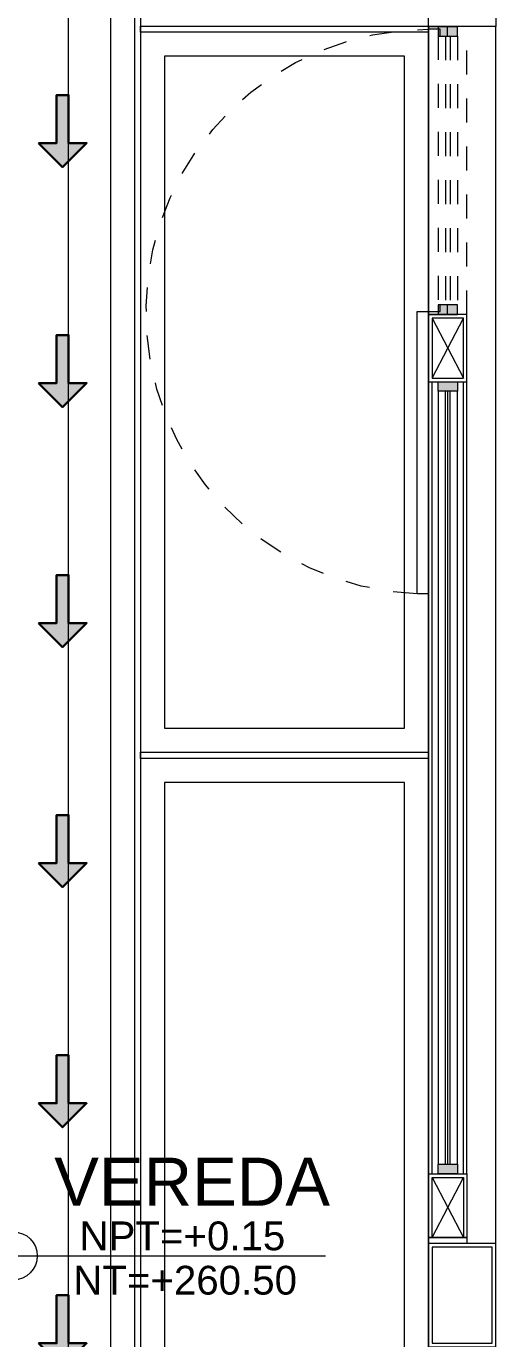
# Model space of a CAD drawing. Header units: metres. Extents: x 349075 to 349285, y 9281902 to 9282050.
# Drawn here: x 349133.6 to 349135.56, y 9281948.21 to 9281953.68 of the extents above; entities that cross this region are included whole.
import ezdxf

# ---------------------------------------------------------------- set-up
doc = ezdxf.new("R2010")
doc.units = ezdxf.units.M
doc.header["$LTSCALE"] = 0.25
for name, pattern in [('01 nivel$0$HIDDEN2', [0.1875, 0.125, -0.0625]), ('ACAD_ISO03W100', [30, 12, -18]), ('DASHED2', [0.762, 0.635, -0.127]), ('HIDDEN', [0.375, 0.25, -0.125])]:
    doc.linetypes.add(name, pattern=pattern)
for name, color, linetype, lineweight in [('.', 7, 'Continuous', 0), ('0_ CUNETAS', 151, 'Continuous', 5), ('0_VANOS', 30, 'Continuous', 9), ('ARQ-FONDO', 253, 'CONTINUOUS', 9), ('CUNETAS-RED', 5, 'CONTINUOUS', 18)]:
    doc.layers.add(name, color=color, linetype=linetype, lineweight=lineweight)
doc.styles.add('Arial_1', font='arial.ttf', dxfattribs={"height": 0.15})

# ---------------------------------------------------------------- blocks, each defined once
blk = doc.blocks.new('*U3844')
at = {"layer": '.', "lineweight": 30}
h = blk.add_hatch(color=1, dxfattribs=at)
h.dxf.hatch_style = 1
h.paths.add_polyline_path([(-0.025, -0.05), (-0.1, -0.05), (0, -0.15), (0.1, -0.05), (0.025, -0.05), (0.025, 0.15), (-0.025, 0.15)])
at = {"layer": '0_ CUNETAS', "color": 1, "lineweight": 30}
blk.add_lwpolyline([(-0.1, -0.05), (-0.025, -0.05), (-0.025, 0.15), (0.025, 0.15), (0.025, -0.05), (0.1, -0.05), (0, -0.15)], close=True, dxfattribs=at)
blk = doc.blocks.new('*U3817')
at = {"layer": '0_ CUNETAS', "color": 0, "linetype": 'ByBlock', "lineweight": -2, "transparency": 16777216}
for p in [(0, 24), (0, 23), (0, 22), (0, 21), (0, 20), (0, 19)]:
    blk.add_blockref('*U3844', p, dxfattribs=at)
blk = doc.blocks.new('red drenaje')
at = {"layer": 'CUNETAS-RED', "lineweight": 0}
for p, q in [((-16.98, 70.0281), (-16.98, 13.0932)), ((-17.08, 69.9051), (-17.08, 13.6))]:
    blk.add_line(p, q, dxfattribs=at)
blk.add_lwpolyline([(-17.48, 69.9051), (-17.08, 69.9051), (-17.08, 13.0932), (-17.48, 13.0932), (-17.48, 69.9051)], dxfattribs=at)
blk.add_blockref('*U3817', (-17.2796, 11.2374, 684.9178), dxfattribs=at)
blk = doc.blocks.new('columnas topico y donaciones')
at = {"layer": 'ARQ-FONDO', "elevation": 0}
blk.add_lwpolyline([(-7.315, 10.885), (-7.315, 11.315), (-6.885, 11.315), (-6.885, 11.035), (-7.035, 11.035), (-7.035, 10.885)], close=True, dxfattribs=at)
at = {"layer": 'ARQ-FONDO'}
for points in [[(-7.035, 5.385), (-7.035, 5.815), (-7.315, 5.815), (-7.315, 5.385)], [(-7.05, 5.4), (-7.05, 5.8), (-7.3, 5.8), (-7.3, 5.4)]]:
    blk.add_lwpolyline(points, close=True, dxfattribs=at)
blk = doc.blocks.new('00_PTA_ 01')
at = {"layer": 'ARQ-FONDO'}
for points in [[(1.97, 0.105), (0.99, 0.105), (0.99, 0.065), (1.97, 0.065)], [(0, 0), (0.035, 0), (0.035, 0.025), (0.01, 0.025), (0.01, 0.065), (0, 0.065)], [(1, 0), (1, 0.065), (0.99, 0.065), (0.99, 0.025), (0.965, 0.025), (0.965, 0)]]:
    blk.add_lwpolyline(points, close=True, dxfattribs=at)
at = {"layer": 'ARQ-FONDO', "linetype": 'ACAD_ISO03W100', "ltscale": 0.01}
blk.add_arc((0.9904, 0.0646), 0.9804, 2.3621, 179.9762, dxfattribs=at)
at = {"layer": 'ARQ-FONDO', "linetype": 'HIDDEN', "ltscale": 0.25}
blk.add_arc((0.99, 0.065), 0.98, 359.9999999999994, 1.2213e-12, dxfattribs=at)
blk = doc.blocks.new('*U1464')
at = {"linetype": 'Continuous', "lineweight": 0, "true_color": 0xbebebe}
for points in [[(3037.2524, 1360.5431), (3037.2124, 1360.5431), (3037.2124, 1360.4631), (3037.2524, 1360.4631)], [(3040.5124, 1360.5431), (3040.4724, 1360.5431), (3040.4724, 1360.4631), (3040.5124, 1360.4631)]]:
    blk.add_hatch(color=9, dxfattribs=at).paths.add_polyline_path(points)
at = {"layer": '0_VANOS', "linetype": 'Continuous'}
for p, q in [((3037.2524, 1360.5131), (3040.4724, 1360.5131)), ((3037.2524, 1360.5031), (3040.4724, 1360.5031)), ((3037.2524, 1360.4931), (3040.4724, 1360.4931))]:
    blk.add_line(p, q, dxfattribs=at)
for points in [[(3037.2124, 1360.5431), (3037.2124, 1360.4631), (3037.2524, 1360.4631), (3037.2524, 1360.5431)], [(3037.2524, 1360.5431), (3040.4724, 1360.5431), (3040.4724, 1360.4631), (3037.2524, 1360.4631)], [(3040.4724, 1360.5431), (3040.4724, 1360.4631), (3040.5124, 1360.4631), (3040.5124, 1360.5431)]]:
    blk.add_lwpolyline(points, close=True, dxfattribs=at)
blk = doc.blocks.new('*U1274')
at = {"linetype": 'Continuous', "true_color": 0xbebebe}
for points in [[(3032.1314, 1351.1888), (3032.1314, 1351.2688), (3032.1714, 1351.2688), (3032.1714, 1351.1888)], [(3033.2914, 1351.1888), (3033.2914, 1351.2688), (3033.3314, 1351.2688), (3033.3314, 1351.1888)]]:
    blk.add_hatch(color=9, dxfattribs=at).paths.add_polyline_path(points)
at = {"layer": '0_VANOS', "linetype": 'Continuous'}
for p, q in [((3032.1314, 1351.2688), (3032.1714, 1351.2688)), ((3032.1314, 1351.2688), (3032.1314, 1351.1888)), ((3032.1714, 1351.2688), (3032.1714, 1351.1888)), ((3033.2914, 1351.1888), (3033.2914, 1351.2688)), ((3033.2914, 1351.2688), (3033.3314, 1351.2688)), ((3033.3314, 1351.2688), (3033.3314, 1351.1888)), ((3032.1714, 1351.1888), (3032.1314, 1351.1888)), ((3033.3314, 1351.1888), (3033.2914, 1351.1888))]:
    blk.add_line(p, q, dxfattribs=at)
at = {"layer": '0_VANOS', "linetype": '01 nivel$0$HIDDEN2', "ltscale": 0.5}
for p, q in [((3032.1708, 1351.2688), (3033.2908, 1351.2688)), ((3032.1714, 1351.2388), (3033.2914, 1351.2388)), ((3032.1714, 1351.2188), (3033.2914, 1351.2188)), ((3032.1714, 1351.1888), (3033.2914, 1351.1888))]:
    blk.add_line(p, q, dxfattribs=at)
at = {"layer": '0_VANOS', "linetype": '01 nivel$0$HIDDEN2'}
blk.add_line((3033.2914, 1351.2688), (3033.3314, 1351.2688), dxfattribs=at)
blk = doc.blocks.new('edf 2 pg bloque')
at = {"layer": 'ARQ-FONDO'}
for p, q in [((-7.315, -1.895, 726.015), (-7.185, -1.645, 726.015)), ((-7.315, -1.645, 726.015), (-7.185, -1.895, 726.015)), ((-7.33, -5.21, 726.015), (-7.33, -1.91, 726.015)), ((-7.315, -5.21, 726.015), (-7.315, -1.91, 726.015)), ((-7.185, -5.21, 726.015), (-7.185, -1.91, 726.015)), ((-7.17, -5.21, 726.015), (-7.17, -1.91, 726.015)), ((-7.315, -5.225, 726.015), (-7.185, -5.475, 726.015)), ((-7.315, -5.475, 726.015), (-7.185, -5.225, 726.015))]:
    blk.add_line(p, q, dxfattribs=at)
at = {"layer": 'ARQ-FONDO', "ltscale": 0.7}
for points, elevation in [([(-8.83, 1.67), (1.5, 1.67), (1.5, -12.66), (-8.83, -12.66)], 1410.9328), ([(-7.05, -0.43), (-7.33, -0.43), (-7.33, -10.9), (-7.05, -10.9)], 726.015)]:
    blk.add_lwpolyline(points, close=True, dxfattribs=dict(at, elevation=elevation))
at = {"layer": 'ARQ-FONDO', "linetype": 'DASHED2', "ltscale": 0.3, "elevation": 726.015}
blk.add_lwpolyline([(-7.17, -1.63), (-7.17, -0.43), (-7.33, -0.43), (-7.33, -1.63)], close=True, dxfattribs=at)
at = {"layer": 'ARQ-FONDO', "elevation": 726.015}
for points in [[(-7.33, -1.63), (-7.33, -1.91), (-7.17, -1.91), (-7.17, -1.63)], [(-7.315, -1.645), (-7.315, -1.895), (-7.185, -1.895), (-7.185, -1.645)], [(-7.33, -5.475), (-7.33, -5.21), (-7.17, -5.21), (-7.17, -5.475)], [(-7.315, -5.475), (-7.315, -5.225), (-7.185, -5.225), (-7.185, -5.475)], [(-7.33, -5.5), (-7.33, -5.475), (-7.17, -5.475), (-7.17, -5.5)]]:
    blk.add_lwpolyline(points, close=True, dxfattribs=at)
at = {"layer": 'ARQ-FONDO'}
blk.add_blockref('columnas topico y donaciones', (-0.015, -11.315, 726.015), dxfattribs=at)
at = {"layer": 'ARQ-FONDO', "xscale": -1.199999999999817, "yscale": 1.199999999999817, "zscale": 1.199999999999817, "rotation": 90}
blk.add_blockref('00_PTA_ 01', (-7.252, -0.43, 726.015), dxfattribs=at)
at = {"layer": 'ARQ-FONDO', "xscale": -1}
for name, p, rotation in [('*U1274', (1343.9788, 3031.7014, 726.015), 90), ('*U1464', (-1367.7531, -3042.4224, 726.015), 270)]:
    blk.add_blockref(name, p, dxfattribs=dict(at, rotation=rotation))
blk = doc.blocks.new('JUNTA VEREDA')
at = {"layer": 'ARQ-FONDO'}
blk.add_lwpolyline([(-0.0133, 1.2), (0.0121, 1.2), (0.0121, 0), (-0.0133, 0)], close=True, dxfattribs=at)
blk = doc.blocks.new('Cotas de elevación - M_Cota de elevación - Destino rellenado-517392-Nivel 1')
at = {"layer": 'ARQ-FONDO'}
for p, q in [((0, -0.0015), (0, 0.0015)), ((-0.0015, 0), (0.013, 0))]:
    blk.add_line(p, q, dxfattribs=at)
blk.add_circle((0, 0), 0.001, dxfattribs=at)
blk = doc.blocks.new('verda bloque edf 02 pg')
at = {"layer": 'ARQ-FONDO', "elevation": 726.015}
for points in [[(0, 0), (-9.73, 0), (-9.73, -13.33), (0, -13.33)], [(-8.53, -4.2538), (-8.53, -1.2538), (-9.73, -1.2538), (-9.73, -4.2538)], [(-8.63, -4.1538), (-8.63, -1.3538), (-9.63, -1.3538), (-9.63, -4.1538)], [(-8.53, -7.2792), (-8.53, -4.2792), (-9.73, -4.2792), (-9.73, -7.2792)], [(-8.63, -7.1792), (-8.63, -4.3792), (-9.63, -4.3792), (-9.63, -7.1792)]]:
    blk.add_lwpolyline(points, close=True, dxfattribs=at)
at = {"layer": 'ARQ-FONDO', "rotation": 90}
for p in [(-8.53, -1.2405, 726.015), (-8.53, -4.2659, 726.015)]:
    blk.add_blockref('JUNTA VEREDA', p, dxfattribs=at)
at = {"layer": 'ARQ-FONDO', "xscale": 99.99999999999991, "yscale": 99.99999999999991, "zscale": 99.99999999999991}
blk.add_blockref('Cotas de elevación - M_Cota de elevación - Destino rellenado-517392-Nivel 1', (-10.2597, -6.3518, 726.015), dxfattribs=at)
at = {"layer": 'ARQ-FONDO', "insert": (-10.6897, -5.9428, 726.015), "char_height": 0.2, "width": 2.349898, "attachment_point": 1, "style": 'Arial_1'}
blk.add_mtext('\\pxqc;VEREDA', dxfattribs=at)
at = {"layer": 'ARQ-FONDO', "char_height": 0.12, "width": 0.902142, "attachment_point": 1, "line_spacing_factor": 0.941778, "style": 'Arial_1'}
for s, insert in [('NPT=+0.15', (-9.9839, -6.2084, 726.015)), ('NT=+260.50', (-10.0098, -6.3931, 726.015))]:
    blk.add_mtext(s, dxfattribs=dict(at, insert=insert))

msp = doc.modelspace()

# ---------------------------------------------------------------- linework, layer by layer
at = {"layer": 'ARQ-FONDO', "elevation": 0}
msp.add_lwpolyline([(349135.2797, 9281954.1045), (349142.6097, 9281954.1045), (349142.6097, 9281942.7745), (349135.2797, 9281942.7745)], close=True, dxfattribs=at)

# ---------------------------------------------------------------- block references
at = {"layer": 'ARQ-FONDO', "lineweight": 5}
for name, p in [('edf 2 pg bloque', (349142.6097, 9281954.1045, -726.015)), ('verda bloque edf 02 pg', (349143.8097, 9281954.9045, -726.015))]:
    msp.add_blockref(name, p, dxfattribs=at)
at = {"layer": 'CUNETAS-RED', "lineweight": 30}
msp.add_blockref('red drenaje', (349151.0347, 9281918.0014), dxfattribs=at)

doc.saveas('drawing.dxf')
